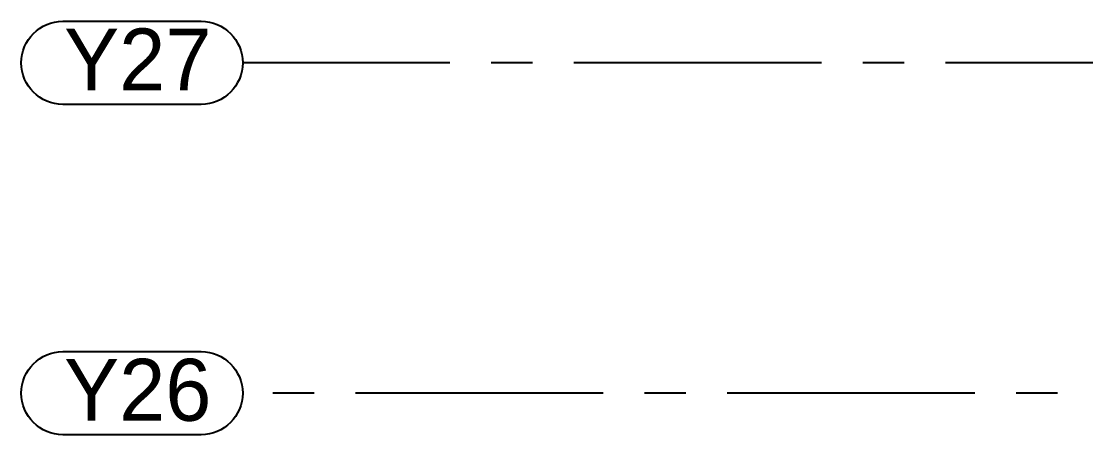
# Model space of a CAD drawing. Header units: millimetres. Extents: x 1167879 to 1231451, y -5731814 to -5645217.
# Drawn here: x 1181487 to 1184709, y -5704321 to -5703069 of the extents above; entities that cross this region are included whole.
import ezdxf

# ---------------------------------------------------------------- set-up
doc = ezdxf.new("R2010")
doc.units = ezdxf.units.MM
doc.header["$LTSCALE"] = 1000
doc.header["$MEASUREMENT"] = 0
for name, pattern in [('AUDIT_D_120904163729-0', [0]), ('T8_REFUGE COLUMNS$0$AUDIT_D_120904163729-0', [0]), ('T8_REFUGE COLUMNS$0$CENTER2', [1.125, 0.75, -0.125, 0.125, -0.125])]:
    doc.linetypes.add(name, pattern=pattern)
doc.layers.get('0').update_dxf_attribs({"linetype": 'AUDIT_D_120904163729-0'})
doc.layers.add('T8(T9 IS SIMILAR)$0$D&W', color=8, linetype='Continuous', lineweight=25)
for name, color, linetype in [('T8_REFUGE COLUMNS$0$A-CENTERLINE', 193, 'T8_REFUGE COLUMNS$0$CENTER2'), ('T8_REFUGE COLUMNS$0$A-COLUMN GRID NUMBERING', 4, 'T8_REFUGE COLUMNS$0$AUDIT_D_120904163729-0'), ('T8_TYPICAL COLUMNS$0$A-RCC COLS', 3, 'Continuous')]:
    doc.layers.add(name, color=color, linetype=linetype)
doc.styles.add('T8_REFUGE COLUMNS$0$STANDARD', font='GOTHIC.TTF')

# ---------------------------------------------------------------- blocks, each defined once
blk = doc.blocks.new('T8_REFUGE COLUMNS')
at = {"layer": 'T8_REFUGE COLUMNS$0$A-CENTERLINE'}
for p, q in [((1214284.1, -5703194.9), (1182156.9, -5703194.9)), ((1218123.2, -5704194.9), (1182156.9, -5704194.9))]:
    blk.add_line(p, q, dxfattribs=at)
at = {"layer": 'T8_REFUGE COLUMNS$0$A-COLUMN GRID NUMBERING', "linetype": 'ByBlock'}
for points in [[(1181612.7, -5703320.7, -1), (1181612.7, -5703069), (1182031.1, -5703069, -1), (1182031.1, -5703320.7)], [(1181612.7, -5704320.7, -1), (1181612.7, -5704069), (1182031.1, -5704069, -1), (1182031.1, -5704320.7)]]:
    blk.add_lwpolyline(points, format="xyb", close=True, dxfattribs=at)
at = {"layer": 'T8_REFUGE COLUMNS$0$A-COLUMN GRID NUMBERING', "linetype": 'ByBlock', "char_height": 187.5, "attachment_point": 1, "style": 'T8_REFUGE COLUMNS$0$STANDARD'}
for s, insert in [('Y27', (1181616.1, -5703091)), ('Y26', (1181616.1, -5704091))]:
    blk.add_mtext_dynamic_manual_height_columns(s, width=444.685, gutter_width=500, heights=[0], dxfattribs=dict(at, insert=insert))
blk = doc.blocks.new('T8_TYPICAL COLUMNS')
at = {"layer": 'T8_TYPICAL COLUMNS$0$A-RCC COLS', "linetype": 'ByBlock'}
blk.add_blockref('T8_REFUGE COLUMNS', (0, 0), dxfattribs=at)
blk = doc.blocks.new('T8(T9 IS SIMILAR)')
at = {"layer": 'T8(T9 IS SIMILAR)$0$D&W', "linetype": 'ByBlock'}
blk.add_blockref('T8_TYPICAL COLUMNS', (0, 0), dxfattribs=at)

msp = doc.modelspace()

# ---------------------------------------------------------------- block references
at = {"linetype": 'ByBlock'}
msp.add_blockref('T8(T9 IS SIMILAR)', (0, 0), dxfattribs=at)

doc.saveas('drawing.dxf')
